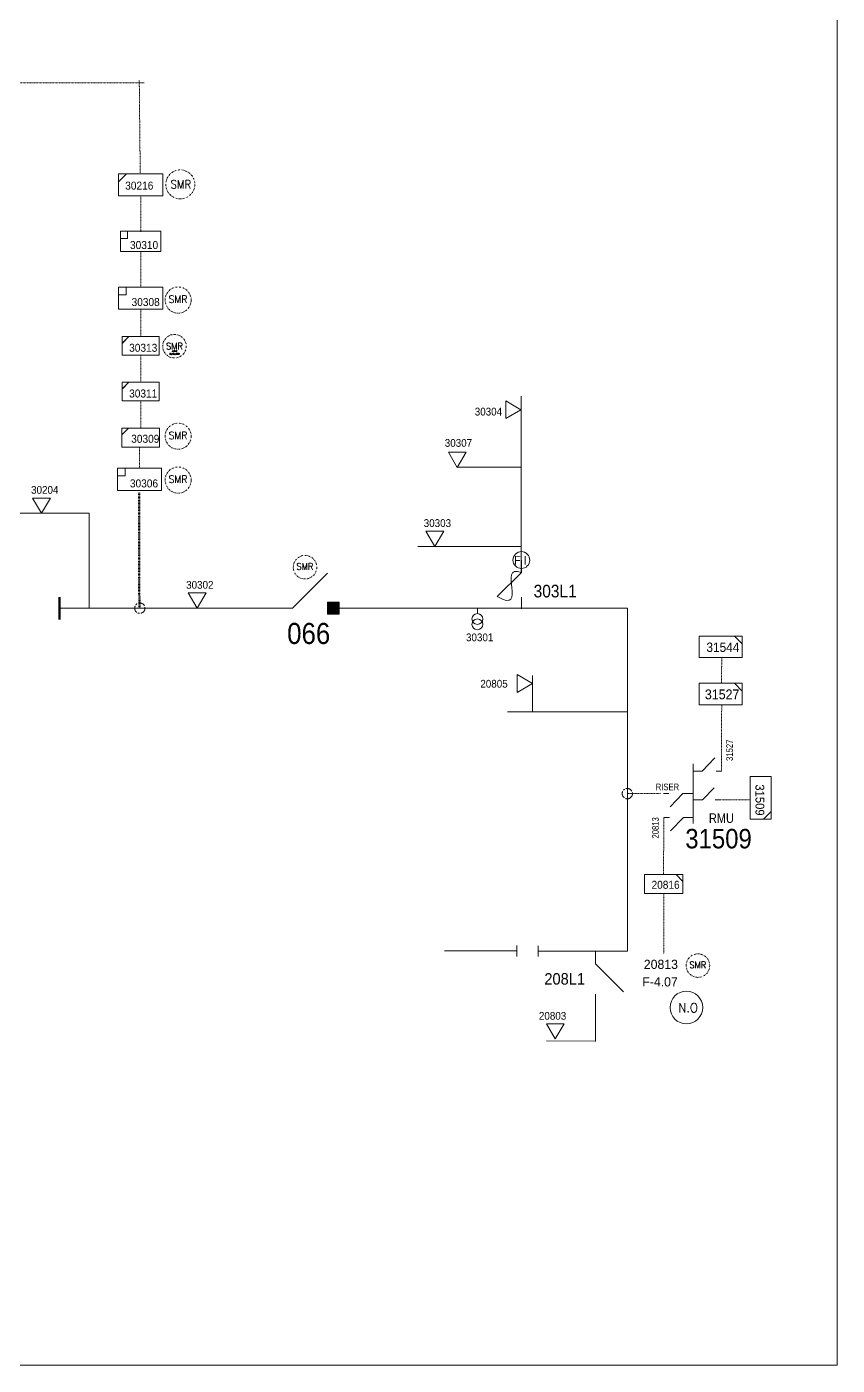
# Model space of a CAD drawing. Header units: metres. Extents: x 65984 to 144644, y -19036 to 23726.
# Drawn here: x 114365 to 114740, y 4518 to 5136 of the extents above; entities that cross this region are included whole.
import ezdxf
from ezdxf.enums import TextEntityAlignment as Align

# ---------------------------------------------------------------- set-up
doc = ezdxf.new("R2010")
doc.units = ezdxf.units.M
doc.header["$MEASUREMENT"] = 0
for name, pattern in [('( Center )', [2, 1.25, -0.25, 0.25, -0.25]), ('DGN Style 3', [0.013877, 0, -0.013877]), ('DGN Style 4', [1.6, 0.8, -0.4, 0, -0.4])]:
    doc.linetypes.add(name, pattern=pattern)
doc.layers.get('0').update_dxf_attribs({"color": 95, "lineweight": 40})
for name, color, linetype, lineweight in [('ABS', 7, 'Continuous', 40), ('ABS NUMBER', 112, 'Continuous', 30), ('d_eos', 111, 'Continuous', 40), ('d_eos no', 121, 'Continuous', 40), ('d_fco', 5, 'Continuous', 40), ('d_fco text', 95, 'Continuous', 40), ('d_oh branch', 94, 'Continuous', 40), ('d_switch', 95, 'Continuous', 40), ('d_tf', 1, 'Continuous', 40), ('d_tf no', 6, 'Continuous', 40), ('d_tf_200', 1, 'Continuous', 40), ('d_ug cable', 95, 'Continuous', 40), ('d_ug main line', 95, 'Continuous', 40), ('d_unit sub', 7, 'Continuous', 40), ('EARTH FAULT INDICATOR', 95, 'Continuous', 40), ('GRID STATION 01', 7, 'Continuous', 40), ('Level 37', 7, 'Continuous', 0), ('O H MAIN FEEDER', 4, 'Continuous', 100), ('SW N O', 114, 'Continuous', 30)]:
    doc.layers.add(name, color=color, linetype=linetype, lineweight=lineweight)
doc.styles.add('NASKHF', font='naskhf.shx', dxfattribs={"height": 8})
doc.styles.add('Style-Andalus', font='andlso.ttf')
doc.styles.add('Style-Arial', font='arial.ttf')
doc.styles.add('Style-ENGINEERING', font='ENGINEERING.shx')
doc.styles.add('Style-msdefault', font='msdefault.shx')
doc.styles.add('Style-simplex', font='simplex.shx')
doc.styles.add('Style-STANDARD', font='STANDARD.shx')

# ---------------------------------------------------------------- blocks, each defined once
blk = doc.blocks.new('TF3')
at = {"color": 0, "linetype": 'ByBlock', "lineweight": -2}
for p, q in [((11.3, 9), (18.3, 9)), ((18.3, 9), (18.3, 2))]:
    blk.add_line(p, q, dxfattribs=at)
at = {"color": 0, "linetype": 'ByBlock', "lineweight": -2, "flags": 128}
blk.add_lwpolyline([(18.3, 2), (11.3, 2), (11.3, 9)], dxfattribs=at)
at = {"color": 0, "linetype": 'ByBlock', "lineweight": -2}
blk.add_3dface([(-21.7, 9), (18.3, 9), (18.3, -11), (-21.7, -11)], dxfattribs=at)
blk = doc.blocks.new('TF_8')
at = {"color": 0, "linetype": 'ByBlock', "lineweight": -2}
blk.add_line((6.3, 4.95), (9.9, 1.35), dxfattribs=at)
blk.add_3dface([(-10.1, 4.95), (9.9, 4.95), (9.9, -5.05), (-10.1, -5.05)], dxfattribs=at)
blk = doc.blocks.new('*U3366')
at = {"layer": 'd_unit sub', "color": 2, "linetype": 'Continuous', "lineweight": 13, "extrusion": (0, 0, -1), "flags": 128}
blk.add_lwpolyline([(-20, 10), (-20, 2.6), (-12.8, 10)], close=True, dxfattribs=at)
at = {"layer": 'd_unit sub', "color": 2, "linetype": 'Continuous', "lineweight": 13, "extrusion": (0, 0, -1), "xscale": 2, "yscale": -2, "zscale": 0.8341319977003249, "rotation": 180}
blk.add_blockref('TF_8', (-0.2, 0.1), dxfattribs=at)
blk = doc.blocks.new('*U3364')
at = {"layer": 'd_unit sub', "color": 240, "linetype": 'Continuous', "lineweight": 13, "extrusion": (0, 0, -1), "flags": 128}
blk.add_lwpolyline([(-20, 10), (-20, 2.6), (-12.8, 10)], close=True, dxfattribs=at)
at = {"layer": 'd_unit sub', "color": 240, "linetype": 'Continuous', "lineweight": 13, "extrusion": (0, 0, -1), "xscale": 2, "yscale": -2, "rotation": 180}
blk.add_blockref('TF_8', (-0.2, 0.1), dxfattribs=at)
blk = doc.blocks.new('*U3367')
at = {"layer": 'd_unit sub', "color": 2, "linetype": 'Continuous', "lineweight": 13, "extrusion": (0, 0, -1), "flags": 128}
blk.add_lwpolyline([(-20, 10), (-20, 2.6), (-12.8, 10)], close=True, dxfattribs=at)
at = {"layer": 'd_unit sub', "color": 2, "linetype": 'Continuous', "lineweight": 13, "extrusion": (0, 0, -1), "xscale": 2, "yscale": -2, "rotation": 180}
blk.add_blockref('TF_8', (-0.2, 0.1), dxfattribs=at)
blk = doc.blocks.new('*U3493')
at = {"layer": 'ABS', "color": 7, "linetype": 'Continuous', "lineweight": 13, "ltscale": 0.206988}
for p, q in [((-8.32, 9.06), (-8.32, 16.62)), ((-8.32, 9.06), (8.3, -7.56)), ((-8.32, -16.6), (-8.32, -9.05))]:
    blk.add_line(p, q, dxfattribs=at)
blk = doc.blocks.new('TFU_89')
at = {"layer": 'd_tf_200', "color": 240, "linetype": 'Continuous', "lineweight": 13}
blk.add_line((0, 10), (0, 0), dxfattribs=at)
at = {"layer": 'd_tf_200', "color": 240, "linetype": 'Continuous', "lineweight": 13, "extrusion": (0, 0, -1)}
for centre in [(0, 30), (0, 20)]:
    blk.add_circle(centre, 10, dxfattribs=at)
blk = doc.blocks.new('ABS2_1_1')
at = {"color": 0, "linetype": 'ByBlock', "lineweight": -2, "ltscale": 500}
for q in [(-29900, 43500), (0, 0)]:
    blk.add_line((0, 13600), q, dxfattribs=at)
at = {"color": 0, "linetype": 'ByBlock', "lineweight": -2, "ltscale": 500, "flags": 128}
for points in [[(5000, 43600), (-5000, 43600), (-5000, 53600), (5000, 53600)], [(3791, 49653), (3791, 49653), (3791, 49653)]]:
    blk.add_lwpolyline(points, close=True, dxfattribs=at)
at = {"color": 0, "linetype": 'ByBlock', "lineweight": -2, "ltscale": 500}
for points in [[(5000, 43600), (-5000, 43600), (5000, 53600), (-5000, 53600)], [(3791, 49653), (3791, 49653), (3791, 49653)]]:
    blk.add_solid(points, dxfattribs=at)
blk = doc.blocks.new('*U1012')
at = {"layer": 'd_fco', "color": 7, "linetype": 'Continuous', "lineweight": 13}
blk.add_line((-4.6, 4.21), (-10.13, 4.21), dxfattribs=at)
at = {"layer": 'd_fco', "color": 7, "linetype": 'Continuous', "lineweight": 13, "flags": 128}
blk.add_lwpolyline([(13.02, 4.21), (7.07, 4.21), (-4.4, -7.26)], dxfattribs=at)
at = {"layer": 'd_fco', "color": 7, "linetype": 'Continuous', "lineweight": 13}
blk.add_open_spline([(-4.4, -7.26), (-13, 7.69), (11.58, -7.67), (7.07, 4.21)], degree=3, dxfattribs=at)
blk = doc.blocks.new('*U3494')
at = {"layer": 'EARTH FAULT INDICATOR', "color": 240, "linetype": 'Continuous', "lineweight": 13, "extrusion": (0, 0, -1)}
blk.add_circle((-0.02, 0.13), 4, dxfattribs=at)
at = {"layer": 'EARTH FAULT INDICATOR', "color": 240, "lineweight": 13, "extrusion": (0, 0, -1), "style": 'Style-Andalus', "width": 0.9}
blk.add_text('F I', height=4.234, dxfattribs=at).set_placement((2.45, 2.13), align=Align.TOP_RIGHT)
blk = doc.blocks.new('TRA1_1470')
at = {"layer": 'd_tf', "color": 240, "linetype": 'Continuous', "lineweight": 13, "ltscale": 0.000414813, "flags": 128}
blk.add_lwpolyline([(10, -17), (0, 0), (-10, -17)], close=True, dxfattribs=at)
blk = doc.blocks.new('TRA1_1469')
at = {"layer": 'd_tf', "color": 240, "linetype": 'Continuous', "lineweight": 13, "ltscale": 0.000414813, "xscale": 1.000046566088346, "yscale": 1.000046566088346, "zscale": 1.000046566088346, "rotation": 180.0000042736749}
blk.add_blockref('TRA1_1470', (0, 0), dxfattribs=at)
blk = doc.blocks.new('*U3497')
at = {"layer": 'd_unit sub', "color": 1, "linetype": 'Continuous', "lineweight": 13, "flags": 128}
blk.add_lwpolyline([(5.46, 4.25), (8.53, 4.25), (8.53, 1.18)], close=True, dxfattribs=at)
at = {"layer": 'd_unit sub', "color": 1, "linetype": 'Continuous', "lineweight": 13, "xscale": 0.8535245333131424, "yscale": 0.8535245333131424, "zscale": 0.3597866963443098}
blk.add_blockref('TF_8', (0.08, 0.03), dxfattribs=at)
blk = doc.blocks.new('TRA1_1472')
at = {"layer": 'd_tf', "color": 240, "linetype": 'Continuous', "lineweight": 13, "ltscale": 0.000414813, "extrusion": (0, 0, -1), "flags": 128}
blk.add_lwpolyline([(-10, -17), (0, 0), (10, -17)], close=True, dxfattribs=at)
blk = doc.blocks.new('TRA1_1471')
at = {"layer": 'd_tf', "color": 240, "linetype": 'Continuous', "lineweight": 13, "ltscale": 0.000414813, "xscale": 1.000046566207833, "yscale": 1.000046566207833, "zscale": 1.000046566207833, "rotation": 180}
blk.add_blockref('TRA1_1472', (0, 0), dxfattribs=at)
blk = doc.blocks.new('*U3821')
at = {"layer": 'd_unit sub', "color": 1, "linetype": 'Continuous', "lineweight": 13, "flags": 128}
blk.add_lwpolyline([(5.46, 4.25), (8.53, 4.25), (8.53, 1.18)], close=True, dxfattribs=at)
at = {"layer": 'd_unit sub', "color": 1, "linetype": 'Continuous', "lineweight": 13, "xscale": 0.8535245333131424, "yscale": 0.8535245333131424, "zscale": 0.3203661106157083}
blk.add_blockref('TF_8', (0.08, 0.03), dxfattribs=at)
blk = doc.blocks.new('*U1430')
at = {"layer": 'SW N O', "color": 3, "lineweight": 13}
blk.add_circle((0, 0), 16.8, dxfattribs=at)
at = {"layer": 'SW N O', "color": 3, "lineweight": 13, "style": 'Style-STANDARD'}
blk.add_text('N.O', height=9.6, dxfattribs=at).set_placement((1.7, -0.2), align=Align.MIDDLE_CENTER)

msp = doc.modelspace()

# ---------------------------------------------------------------- linework, layer by layer
at = {"layer": 'd_eos', "color": 7, "linetype": 'Continuous', "lineweight": 13, "ltscale": 0.563017}
for p, q in [((114673.15, 4768.16), (114673.15, 4795.7)), ((114677.25, 4792.28), (114683.24, 4798.46)), ((114673.15, 4792.28), (114677.25, 4792.28)), ((114683.78, 4792.31), (114686.27, 4792.31)), ((114661.88, 4781.96), (114659.39, 4781.96)), ((114668.45, 4781.96), (114662.45, 4775.78)), ((114673.15, 4781.96), (114668.45, 4781.96)), ((114662.15, 4770.86), (114659.66, 4770.86)), ((114668.72, 4770.86), (114662.72, 4764.69)), ((114673.15, 4770.86), (114668.72, 4770.86))]:
    msp.add_line(p, q, dxfattribs=at)
at = {"layer": 'd_eos', "color": 7, "linetype": 'Continuous', "lineweight": 13, "ltscale": 0.506715}
for p, q in [((114677.5, 4779.03), (114682.89, 4784.58)), ((114673.27, 4779.03), (114677.5, 4779.02)), ((114683.4, 4779.02), (114685.65, 4779.02))]:
    msp.add_line(p, q, dxfattribs=at)
at = {"layer": 'd_oh branch', "color": 240, "linetype": 'Continuous', "lineweight": 13}
for p, q in [((114593.68, 4884.17), (114593.68, 4965.74)), ((114593.68, 4932.88), (114563.86, 4932.88)), ((114393.8, 4911.54), (114312.75, 4911.54)), ((114393.8, 4867.72), (114393.8, 4911.54)), ((114593.68, 4896.24), (114545.76, 4896.24)), ((114598.91, 4819.73), (114598.91, 4836.54)), ((114642.71, 4819.76), (114587.25, 4819.74)), ((114602.12, 4819.74), (114598.91, 4819.73)), ((114628.04, 4684.68), (114628.04, 4667.41)), ((114627.93, 4667.58), (114605.32, 4667.65))]:
    msp.add_line(p, q, dxfattribs=at)
at = {"layer": 'd_ug cable', "color": 240, "linetype": 'DGN Style 3', "lineweight": 13}
for p, q in [((114417.41, 5068.94), (114416.97, 5111.88)), ((114417.62, 5041.75), (114417.62, 5058.22)), ((114417.62, 5016.12), (114417.62, 5032.59)), ((114417.62, 4993.32), (114417.62, 5005.86)), ((114417.62, 4972.17), (114417.62, 4984.72)), ((114417.62, 4951.03), (114417.62, 4963.58)), ((114417.07, 4932.43), (114417.07, 4942.2)), ((114686.33, 4832.96), (114686.34, 4844.81)), ((114686.3, 4792.39), (114686.34, 4823.02)), ((114642.71, 4781.96), (114658.11, 4781.96)), ((114699.33, 4779.03), (114685.71, 4779.01)), ((114659.47, 4744.68), (114659.57, 4770.84)), ((114659.61, 4735.71), (114659.51, 4707.91))]:
    msp.add_line(p, q, dxfattribs=at)
at = {"layer": 'd_ug cable', "color": 240, "linetype": 'DGN Style 3', "lineweight": 100}
msp.add_line((114417.01, 4867.71), (114416.93, 4921.3), dxfattribs=at)
at = {"layer": 'd_ug cable', "color": 2, "linetype": 'Continuous', "lineweight": 13}
msp.add_line((114591.63, 4711.75), (114591.63, 4706.72), dxfattribs=at)
at = {"layer": 'd_ug cable', "color": 240, "linetype": 'Continuous', "lineweight": 13}
msp.add_line((114601.4, 4711.63), (114601.4, 4706.6), dxfattribs=at)
at = {"layer": 'd_ug cable', "color": 240, "linetype": 'DGN Style 3', "lineweight": 13, "flags": 128}
msp.add_lwpolyline([(114211.59, 5086.98), (114211.59, 5110.63), (114419.22, 5110.63)], dxfattribs=at)
at = {"layer": 'd_ug cable', "color": 2, "linetype": 'DGN Style 4', "lineweight": 13}
for centre, radius in [((114435.95, 5063.61), 6.71), ((114434.96, 5010.15), 6.04), ((114433.26, 4988.8), 5.44), ((114434.96, 4947.2), 6.04), ((114434.96, 4926.93), 6.04), ((114493.64, 4886.64), 5.44), ((114675.36, 4702.46), 5.44)]:
    msp.add_circle(centre, radius, dxfattribs=at)
at = {"layer": 'd_ug main line', "color": 240, "linetype": '( Center )', "lineweight": 13, "ltscale": 2.646}
for centre in [(114417.23, 4867.7), (114642.71, 4781.95)]:
    msp.add_circle(centre, 2.39, dxfattribs=at)
at = {"layer": 'O H MAIN FEEDER', "color": 240, "ltscale": 0.414813}
msp.add_line((114380.13, 4872.74), (114380.13, 4862.48), dxfattribs=at)
at = {"layer": 'O H MAIN FEEDER', "color": 240, "lineweight": 13, "ltscale": 0.48432}
for p, q in [((114480.5, 4867.7), (114380.13, 4867.72)), ((114505.86, 4867.7), (114642.71, 4867.7)), ((114642.71, 4709.11), (114642.71, 4867.7)), ((114642.71, 4709.11), (114601.4, 4709.11))]:
    msp.add_line(p, q, dxfattribs=at)
at = {"layer": 'O H MAIN FEEDER', "color": 194, "lineweight": 13, "ltscale": 0.48432}
msp.add_line((114591.63, 4709.24), (114558.16, 4709.22), dxfattribs=at)
at = {"layer": 'O H MAIN FEEDER', "color": 140, "lineweight": 13, "ltscale": 0.498271, "flags": 128}
msp.add_lwpolyline([(113709.27, 5232.44), (114739.79, 5232.44), (114739.79, 4517.7), (113709.27, 4517.7)], close=True, dxfattribs=at)

# ---------------------------------------------------------------- block references
at = {"layer": 'ABS', "color": 2, "linetype": 'Continuous', "lineweight": 13, "ltscale": 0.806247, "xscale": 0.0005401862705050379, "yscale": 0.0005401862705050379, "zscale": 0.0003577285888710758, "rotation": 269.9999999999998}
msp.add_blockref('ABS2_1_1', (114480.5, 4867.7), dxfattribs=at)
at = {"layer": 'ABS', "color": 7, "linetype": 'Continuous', "lineweight": 13, "ltscale": 0.206988, "xscale": 0.773114748132675, "yscale": 0.773114748132675, "zscale": 0.773114748132675}
msp.add_blockref('*U3493', (114634.48, 4696.2), dxfattribs=at)
at = {"layer": 'd_fco', "color": 7, "linetype": 'Continuous', "lineweight": 13, "extrusion": (0, 0, -1), "xscale": 0.9720000000000001, "yscale": 0.9720000000000001, "zscale": 0.9720000000000001, "rotation": 89.99999999955911}
msp.add_blockref('*U1012', (-114589.61, 4877.3), dxfattribs=at)
at = {"layer": 'd_tf', "color": 240, "linetype": 'Continuous', "lineweight": 13, "ltscale": 0.000414813, "extrusion": (0, 0, -1), "xscale": 0.4148129231901873, "yscale": 0.4148129231901873, "zscale": 0.4148129231901873, "rotation": 270}
msp.add_blockref('TRA1_1471', (-114593.5, 4959.46), dxfattribs=at)
at = {"layer": 'd_tf', "color": 240, "linetype": 'Continuous', "lineweight": 13, "ltscale": 0.000414813, "extrusion": (0, 0, -1), "xscale": 0.4148129231901873, "yscale": 0.4148129231901873, "zscale": 0.4148129231901873}
for p in [(-114564.07, 4932.69), (-114371.74, 4911.54), (-114553.66, 4896.27), (-114443.78, 4867.72)]:
    msp.add_blockref('TRA1_1471', p, dxfattribs=at)
at = {"layer": 'd_tf', "color": 240, "linetype": 'Continuous', "lineweight": 13, "ltscale": 0.000414813, "xscale": 0.4148134553972496, "yscale": 0.4148134553972496, "zscale": 0.4148134553972496}
for p, rotation in [((114598.86, 4832.82), 89.90821925562032), ((114609.4, 4668.54), 359.9082192556203)]:
    msp.add_blockref('TRA1_1469', p, dxfattribs=dict(at, rotation=rotation))
at = {"layer": 'd_tf_200', "color": 240, "linetype": 'Continuous', "lineweight": 13, "extrusion": (0, 0, -1), "xscale": 0.2488877539141121, "yscale": 0.2488877539141121, "zscale": 0.2488877539141121, "rotation": 179.9999999999999}
msp.add_blockref('TFU_89', (-114573.35, 4867.68), dxfattribs=at)
at = {"layer": 'd_unit sub', "color": 2, "linetype": 'Continuous', "lineweight": 13, "extrusion": (0, 0, -1)}
for name, p, xscale, yscale, zscale in [('*U3366', (-114417.64, 5063.42), 0.5116243805934086, 0.5116243805934086, 0.5116243805934086), ('*U3367', (-114417.63, 4988.98), 0.4267622666565712, 0.4267622666565712, 0.4267622666565712)]:
    msp.add_blockref(name, p, dxfattribs=dict(at, xscale=xscale, yscale=yscale, zscale=zscale))
at = {"layer": 'd_unit sub', "color": 240, "linetype": 'Continuous', "lineweight": 13, "xscale": 0.4671900666204865, "yscale": -0.4671900666204867, "zscale": 0.1300771388769227, "rotation": 180}
msp.add_blockref('TF3', (114416.83, 5037.73), dxfattribs=at)
at = {"layer": 'd_unit sub', "color": 2, "linetype": 'Continuous', "lineweight": 13, "rotation": 180}
for name, p, xscale, yscale, zscale in [('TF3', (114416.76, 5011.49), 0.5113533660914473, -0.5113533660914475, 0.1300771388769227), ('TF_8', (114417.54, 4946.63), 0.8769295051952501, -0.8769295051952501, 0.4267622666565712), ('TF3', (114416.2, 4927.78), 0.5101532825914403, -0.5101532825914405, 0.1300771388769227)]:
    msp.add_blockref(name, p, dxfattribs=dict(at, xscale=xscale, yscale=yscale, zscale=zscale))
at = {"layer": 'd_unit sub', "color": 240, "linetype": 'Continuous', "lineweight": 13, "extrusion": (0, 0, -1), "xscale": 0.4267622666565712, "yscale": 0.4267622666565712, "zscale": 0.4267622666565712}
msp.add_blockref('*U3364', (-114417.63, 4967.84), dxfattribs=at)
at = {"layer": 'd_unit sub', "color": 1, "linetype": 'Continuous', "lineweight": 13}
for name, p, xscale, yscale, zscale in [('*U3821', (114685.88, 4849.8), 1.165328099634716, 1.165328099634716, 1.165328099634716), ('*U3821', (114685.88, 4828.01), 1.165328099634716, 1.165328099634716, 1.165328099634716), ('*U3497', (114659.57, 4740.15), 1.037647124433685, 1.037647124433685, 1.037647124433685)]:
    msp.add_blockref(name, p, dxfattribs=dict(at, xscale=xscale, yscale=yscale, zscale=zscale))
at = {"layer": 'd_unit sub', "color": 1, "linetype": 'Continuous', "lineweight": 13, "xscale": 1.152941249370761, "yscale": 1.152941249370761, "zscale": 1.152941249370761, "rotation": 270}
msp.add_blockref('*U3497', (114704.39, 4779.95), dxfattribs=at)
at = {"layer": 'EARTH FAULT INDICATOR', "color": 240, "linetype": 'Continuous', "lineweight": 13, "extrusion": (0, 0, -1), "xscale": 0.9720000000000001, "yscale": 0.9720000000000001, "zscale": 0.9720000000000001}
msp.add_blockref('*U3494', (-114593.72, 4889.82), dxfattribs=at)
at = {"layer": 'SW N O', "color": 3, "lineweight": 13, "xscale": 0.4493007023161783, "yscale": 0.4493007023161783, "zscale": 0.4493007023161783}
msp.add_blockref('*U1430', (114670.03, 4683.08), dxfattribs=at)

# ---------------------------------------------------------------- texts
at = {"layer": 'ABS NUMBER', "color": 2, "lineweight": 13, "style": 'Style-Arial', "width": 0.88}
msp.add_text('066', height=9.72, dxfattribs=at).set_placement((114505.31, 4860.86), align=Align.TOP_RIGHT)
at = {"layer": 'd_eos no', "color": 7, "linetype": 'Continuous', "lineweight": 13, "style": 'Style-Arial', "width": 0.88}
msp.add_text('31509', height=9, dxfattribs=at).set_placement((114700.27, 4765.64), align=Align.TOP_RIGHT)
at = {"layer": 'd_fco text', "color": 7, "linetype": 'Continuous', "lineweight": 13, "style": 'Style-msdefault', "width": 0.916667}
msp.add_text('303L1', height=5.832, dxfattribs=at).set_placement((114619.26, 4878.5), align=Align.TOP_RIGHT)
at = {"layer": 'd_switch', "color": 7, "linetype": 'Continuous', "lineweight": 13, "style": 'Style-ENGINEERING', "width": 0.857143}
for s, rotation, p in [('RISER', 0.00037, (114666.66, 4786.6)), ('20813', 90.00037, (114654.17, 4771.04))]:
    msp.add_text(s, height=3.087, rotation=rotation, dxfattribs=at).set_placement(p, align=Align.TOP_RIGHT)
at = {"layer": 'd_switch', "color": 7, "linetype": 'Continuous', "lineweight": 13, "insert": (114688.44, 4806.91), "char_height": 3.087, "attachment_point": 3, "rotation": 90.00037, "style": 'NASKHF'}
msp.add_mtext('\\FENGINEERING;\\H1x;\\W0.857143;31527', dxfattribs=at)
at = {"layer": 'd_tf no', "color": 2, "linetype": 'Continuous', "lineweight": 13, "style": 'Style-msdefault', "width": 0.945946}
for s, p in [('30216', (114423.48, 5064.89)), ('30308', (114426.43, 5011.08)), ('30313', (114425.31, 4989.93)), ('30309', (114426.26, 4947.86)), ('30306', (114425.66, 4927.22))]:
    msp.add_text(s, height=3.7, dxfattribs=at).set_placement(p, align=Align.TOP_RIGHT)
at = {"layer": 'd_tf no', "color": 1, "linetype": 'Continuous', "lineweight": 13, "style": 'Style-simplex', "width": 0.909091}
msp.add_text('SMR', height=3.782, dxfattribs=at).set_placement((114436.23, 5063.65), align=Align.MIDDLE_CENTER)
at = {"layer": 'd_tf no', "color": 240, "linetype": 'Continuous', "lineweight": 13, "style": 'Style-msdefault', "width": 0.945946}
for s, height, p in [('30310', 3.7, (114425.71, 5037.43)), ('30311', 3.7, (114425.31, 4968.79)), ('30304', 3.596, (114584.79, 4960.36)), ('30307', 3.596, (114570.92, 4945.9)), ('30204', 3.596, (114379.59, 4924.18)), ('30303', 3.596, (114561.18, 4908.83)), ('30302', 3.596, (114451.3, 4880.28)), ('30301', 3.596, (114580.74, 4855.99)), ('31544', 4.337, (114694.54, 4851.81)), ('31527', 4.536, (114694.54, 4830.11)), ('20816', 3.689, (114666.89, 4741.66))]:
    msp.add_text(s, height=height, dxfattribs=at).set_placement(p, align=Align.TOP_RIGHT)
at = {"layer": 'd_tf no', "color": 1, "linetype": 'Continuous', "lineweight": 13, "ltscale": 0.9, "style": 'Style-simplex', "width": 0.909091}
for p in [(114434.9, 5010.52), (114434.9, 4947.57), (114434.9, 4927.3)]:
    msp.add_text('SMR', height=3.403, dxfattribs=at).set_placement(p, align=Align.MIDDLE_CENTER)
at = {"layer": 'd_tf no', "color": 1, "linetype": 'Continuous', "lineweight": 13, "ltscale": 0.81, "style": 'Style-simplex', "width": 0.909091}
for p in [(114433.26, 4988.83), (114493.59, 4886.97), (114675.31, 4702.79)]:
    msp.add_text('SMR', height=3.063, dxfattribs=at).set_placement(p, align=Align.MIDDLE_CENTER)
at = {"layer": 'd_tf no', "color": 240, "linetype": 'Continuous', "lineweight": 13, "style": 'Style-msdefault', "width": 0.945946}
for s, p in [('20805', (114574.72, 4834.55)), ('20803', (114601.81, 4681.02))]:
    msp.add_text(s, height=3.596, dxfattribs=at).set_placement(p, align=Align.TOP_LEFT)
msp.add_text('31509', height=4.099, rotation=270, dxfattribs=at).set_placement((114706.07, 4771.81), align=Align.TOP_RIGHT)
at = {"layer": 'd_tf no', "color": 7, "linetype": 'Continuous', "lineweight": 40, "style": 'Style-msdefault', "width": 0.953514}
msp.add_text('208L1', height=5.301, dxfattribs=at).set_placement((114604.33, 4698.96), align=Align.TOP_LEFT)
at = {"layer": 'd_tf no', "color": 111, "linetype": 'Continuous', "lineweight": 13, "ltscale": 0.549301, "insert": (114433.33, 4985.72), "char_height": 0.6159, "attachment_point": 5, "line_spacing_factor": 1.2, "style": 'Style-STANDARD'}
msp.add_mtext('\\H1x;\\W0.909091;ACTIVE\\P26/05/2024', dxfattribs=at)
at = {"layer": 'GRID STATION 01', "color": 2, "linetype": 'Continuous', "lineweight": 13, "insert": (114650.34, 4705.15), "char_height": 4.2394, "attachment_point": 1, "rotation": 359.99936, "style": 'NASKHF'}
msp.add_mtext('\\Fmsdefault;20813', dxfattribs=at)
at = {"layer": 'GRID STATION 01', "color": 55, "linetype": 'Continuous', "lineweight": 13, "insert": (114649.65, 4697.06), "char_height": 4.2394, "attachment_point": 1, "rotation": 359.99936, "style": 'NASKHF'}
msp.add_mtext('\\Fmsdefault;F-4.07', dxfattribs=at)
at = {"layer": 'Level 37', "color": 7, "linetype": 'Continuous', "lineweight": 13, "style": 'Style-msdefault', "width": 0.86}
msp.add_text('RMU', height=4.41, rotation=0.00037, dxfattribs=at).set_placement((114691.99, 4772.82), align=Align.TOP_RIGHT)

doc.saveas('drawing.dxf')
